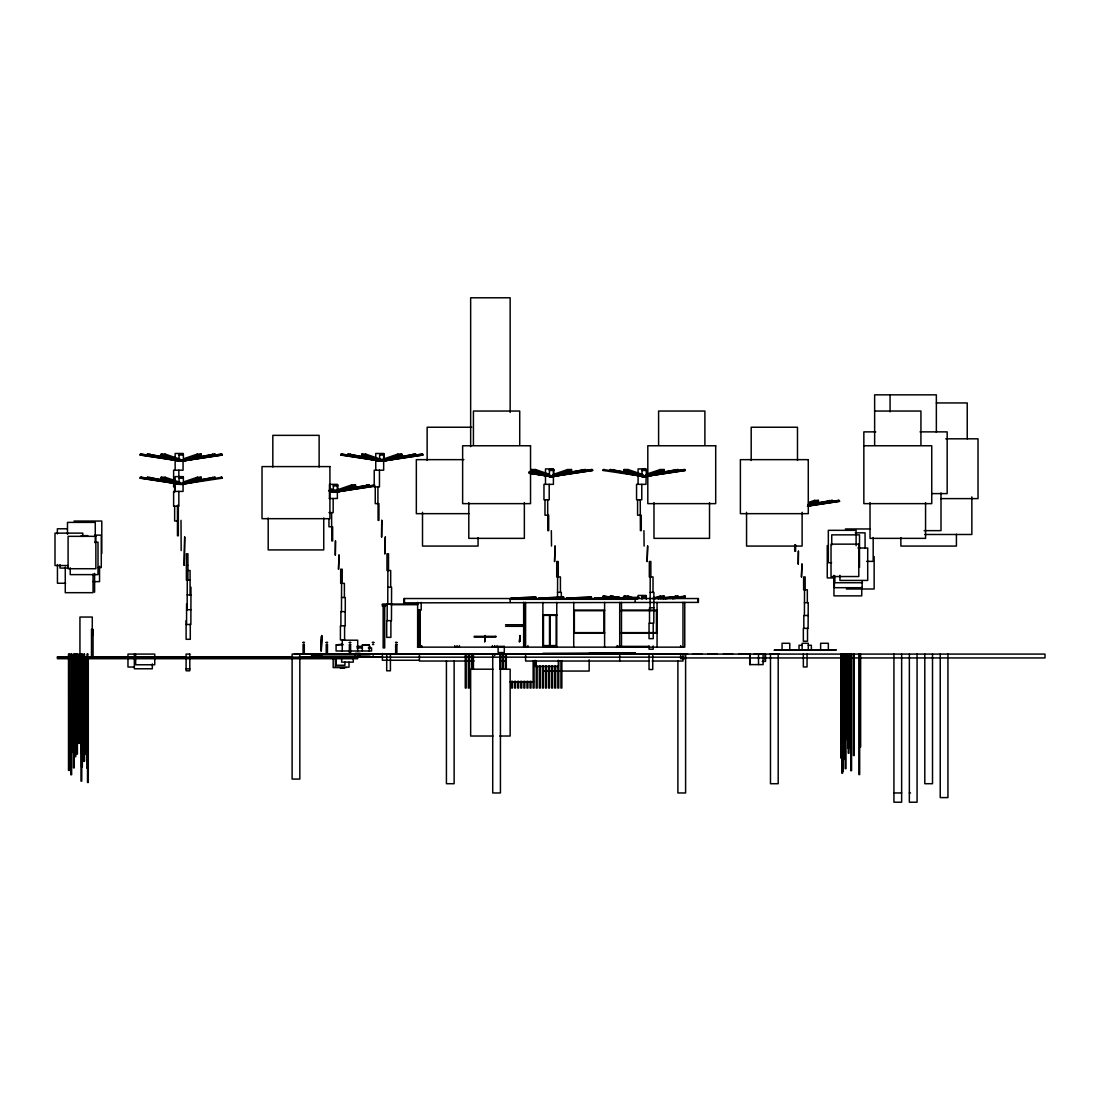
<?xml version="1.0" encoding="UTF-8"?>
<svg xmlns="http://www.w3.org/2000/svg" width="1100" height="1100" viewBox="0 0 1100 1100"><rect width="100%" height="100%" fill="white"/><g stroke="black" fill="none" stroke-linecap="round" stroke-linejoin="round"><path stroke-width="1.5" d="M183.728 458.741L197.285 454.107L201.176 454.107L201.231 455.015L197.34 455.015L179.259 461.189L161.191 455.015L161.246 454.107L165.137 454.107L180.208 459.25M183.728 481.882L197.285 477.249L201.176 477.249L201.231 478.17L197.34 478.17L179.259 484.344L161.191 478.17L161.246 477.249L165.137 477.249L180.208 482.391M201.231 455.015L183.15 461.189L165.083 455.015L165.137 454.107M201.231 478.17L183.15 484.344L165.083 478.17L165.137 477.249M179.259 461.189L179.327 460.281M179.259 484.344L179.327 483.422M183.219 460.281L183.15 461.189L183.095 460.281M183.219 483.422L183.15 484.344L183.095 483.422M329.051 490.518L333.575 492.058L333.63 491.136M337.521 491.136L337.466 492.058L329.931 489.486M381.315 459.759L397.884 454.107L401.775 454.107L401.844 455.015L397.939 455.015L379.871 461.189L361.79 455.015L361.845 454.107L365.736 454.107L382.319 459.759M401.844 455.015L383.763 461.189L365.681 455.015L365.736 454.107M383.817 460.281L383.763 461.189L383.707 460.281M552.558 474.678L567.627 469.535L571.519 469.535L571.574 470.456L567.683 470.456L549.615 476.63L531.534 470.456L531.589 469.535L535.48 469.535L549.038 474.169M571.574 470.456L553.506 476.63L535.425 470.456L535.48 469.535M549.615 476.63L549.67 475.709M553.561 475.709L553.506 476.63L553.438 475.709M646.663 474.169L660.22 469.535L664.111 469.535L664.166 470.456L660.275 470.456L642.194 476.63L624.126 470.456L624.181 469.535L628.072 469.535L643.143 474.678M664.166 470.456L646.085 476.63L628.018 470.456L628.072 469.535M630.149 599.046L624.126 596.984L624.181 596.076L628.072 596.076L637.106 599.156M634.04 599.046L628.018 596.984L628.072 596.076M642.194 476.63L642.263 475.709M646.154 475.709L645.989 484.344L636.556 484.344L636.556 499.771L641.781 499.771L641.781 484.344M183.012 459.663L215.022 454.107L215.133 455.015L179.864 461.189L147.29 455.015L147.4 454.107L177.774 459.346M184.649 482.501L215.022 477.249L215.133 478.17L179.864 484.344L147.29 478.17L147.4 477.249L177.774 482.501M147.29 455.015L149.985 455.015L150.081 454.107M147.29 478.17L149.985 478.17L150.081 477.249M179.974 460.281L179.864 461.189L179.754 460.281M179.974 483.422L179.864 484.344L179.754 483.422M182.669 460.281L182.559 461.189L149.985 455.015M182.669 483.422L182.559 484.344L149.985 478.17M334.276 491.136L334.18 492.058L329.285 491.136L335.995 492.058L374.935 486.145M336.971 491.136L336.861 492.058L328.721 490.518M385.248 459.346L415.635 454.107L415.731 455.015L380.462 461.189L347.889 455.015L347.999 454.107L380.009 459.663M347.889 455.015L350.584 455.015L350.694 454.107M380.572 460.281L380.462 461.189L380.366 460.281M383.268 460.281L383.158 461.189L350.584 455.015M550.316 475.709L550.206 476.63L529.031 472.615M553.011 475.709L552.901 476.63L530.104 472.299M652.465 473.853L677.957 469.535L678.067 470.456L642.799 476.63L610.225 470.456L610.335 469.535L640.709 474.788M610.225 470.456L612.92 470.456L613.016 469.535M618.365 598.538L610.225 596.984L610.335 596.076L627.674 598.854M610.225 596.984L612.92 596.984L613.016 596.076M642.909 475.709L642.799 476.63L642.689 475.709M645.59 475.709L645.494 476.63L612.92 470.456M192.445 458.48L221.21 454.107L222.31 455.015L180.73 461.189L140.113 455.015L141.199 454.107L168.286 458.219M140.113 455.015L141.199 454.107M222.31 478.17L221.21 477.249L222.31 478.17L180.73 484.344L140.113 478.17L141.199 477.249L169.978 481.621M140.113 478.17L141.199 477.249M180.867 460.281L180.73 461.189L180.593 460.281M181.816 460.281L181.692 461.189L141.075 455.015M180.867 483.422L180.73 484.344L180.593 483.422M141.075 478.17L181.692 484.344L181.816 483.422M335.17 491.136L335.046 492.058L329.959 491.288M394.735 458.219L421.822 454.107L422.909 455.015L381.329 461.189L340.711 455.015L341.811 454.107L370.576 458.48M336.132 491.136L335.995 492.058L335.871 491.136M340.711 455.015L341.811 454.107M381.466 460.281L381.329 461.189L381.205 460.281M382.429 460.281L382.291 461.189L341.674 455.015M551.21 475.709L551.072 476.63L529.072 473.275M552.173 475.709L552.035 476.63L530.035 473.275M603.048 470.456L604.134 469.535L603.048 470.456L644.627 476.63L685.245 470.456L684.145 469.535L655.38 473.908M609.812 598.015L603.048 596.984L603.171 596.076L615.986 597.877M603.048 596.984L604.134 596.076M685.245 470.456L643.665 476.63L643.789 475.709M644.751 475.709L644.627 476.63L644.49 475.709M198.165 455.139L201.176 454.107M192.129 480.342L201.176 477.249M385.206 459.759L389.73 458.219M395.752 456.156L401.775 454.107M335.019 490.627L351.587 484.962L355.479 484.962L355.547 485.884L337.466 492.058L337.411 491.136M333.575 492.058L351.656 485.884L355.547 485.884M349.456 487.025L355.479 484.962M557.961 474.169L562.485 472.629M568.507 470.566L571.519 469.535M661.1 470.566L664.111 469.535M808.5 502.453L814.523 500.404L818.414 500.404L818.482 501.311L807.936 504.914M808.555 503.374L814.591 501.311L818.482 501.311M809.38 503.484L818.414 500.404M652.685 598.648L660.22 596.076L664.111 596.076L664.166 596.984L658.144 599.046M654.252 599.046L660.275 596.984L664.166 596.984M661.1 597.107L664.111 596.076M192.225 458.425L215.022 454.107M215.133 455.015L182.559 461.189L182.449 460.281M195.484 480.961L215.022 477.249M215.133 478.17L182.559 484.344L182.449 483.422M392.824 458.425L415.635 454.107M415.731 455.015L383.158 461.189L383.061 460.281M342.21 489.596L369.339 484.962L369.449 485.884L336.861 492.058L336.765 491.136M346.528 489.294L369.339 484.962M369.449 485.884L334.18 492.058L334.07 491.136M554.991 474.788L585.365 469.535L585.475 470.456L552.901 476.63L552.791 475.709M562.567 473.853L585.365 469.535M585.475 470.456L550.206 476.63L550.11 475.709M645.947 475.09L649.206 474.471M655.16 473.853L677.957 469.535M678.067 470.456L645.494 476.63L645.384 475.709M808.404 504.405L832.274 500.404L832.37 501.311L807.95 505.945M809.463 504.721L832.274 500.404M808.514 505.326L832.37 501.311M660.605 598.854L677.957 596.076L678.067 596.984L669.928 598.538M663.3 598.854L677.957 596.076M665.596 598.84L678.067 596.984M193.407 458.48L196.79 457.957M200.173 457.449L203.555 456.94M215.407 455.139L222.173 454.107M222.31 455.015L181.692 461.189L181.555 460.281M193.407 481.621L222.173 477.249M394.006 458.48L397.389 457.957M416.006 455.139L422.785 454.107M422.909 455.015L382.291 461.189L382.168 460.281M346.761 489.335L373.835 485.224M347.71 489.335L351.106 488.826M369.724 485.994L374.797 485.224M373.973 486.145L335.046 492.058L334.909 491.136M562.788 473.908L591.566 469.535L592.652 470.456L552.035 476.63L551.911 475.709M565.441 473.646L568.824 473.138M584.059 470.828L592.529 469.535M592.652 470.456L551.072 476.63L550.949 475.709M663.107 472.876L666.49 472.368M676.651 470.828L685.107 469.535M809.683 504.776L838.461 500.404L839.561 501.311L807.4 506.206M810.645 504.776L814.041 504.254M832.659 501.421L839.424 500.404M808.129 505.945L839.561 501.311M672.306 597.877L685.107 596.076L685.245 596.984L678.48 598.015M672.43 598.785L685.245 596.984M611.023 597.3L594.564 598.07L611.023 597.754M615.959 597.204L619.245 597.149L615.959 597.671M627.275 597.506L622.339 597.602L627.275 597.974M630.561 597.451L638.798 597.3M633.861 597.85L638.798 597.754M653.4 597.548L673.159 597.176M660 597.877L673.159 597.63M936.361 402.944L967.23 402.944L967.23 438.817M874.638 411.043L920.934 411.043L920.934 445.335M471.721 427.24L427.144 427.24L427.144 460.487M875.724 431.874L863.844 431.874L863.844 503.635L931.741 503.635L931.741 445.761L863.844 445.761M920.013 431.874L947.169 431.874L947.169 493.598L931.893 493.598M945.78 438.817L978.024 438.817L978.024 498.616L940.679 498.616M183.067 453.475L175.147 453.475L175.147 470.195M161.191 455.015L165.083 455.015M179.053 455.015L183.37 455.015M361.79 455.015L365.681 455.015M379.651 455.015L383.969 455.015M463.87 459.649L416.336 459.649L416.336 513.659L468.957 513.659M645.989 468.916L638.082 468.916L638.082 484.344M531.534 470.456L535.425 470.456M549.395 470.456L553.712 470.456M624.126 470.456L628.018 470.456M641.987 470.456L646.305 470.456M183.067 476.63L175.147 476.63L175.147 491.411M161.191 478.17L165.083 478.17M179.053 478.17L183.37 478.17M333.355 485.884L337.686 485.884M329.23 498.493L337.37 498.493L337.37 484.344L329.464 484.344L329.464 498.493M328.955 512.627L333.163 512.627L333.163 498.493M177.458 520.341L178.337 520.341L178.337 505.299M181.005 520.341L181.17 550.564M74.016 521.056L101.791 521.056L101.791 553.451M67.169 528.784L57.365 528.784L57.365 533.899M845.405 528.962L869.907 528.962M551.348 530.64L551.513 546.067M643.94 530.64L644.105 546.067M924.165 530.64L940.995 530.64L940.995 492.91M855.264 532.84L865.067 532.84L865.067 548.185M924.715 534.49L971.85 534.49L971.85 496.911M94.738 535.136L101.282 535.136L101.282 567.545L98.01 567.545M81.221 535.645L87.766 535.645M94.738 542.217L98.01 542.217L98.01 574.626L70.235 574.626L70.235 567.806M857.904 548.02L867.707 548.02L867.707 580.429L839.933 580.429L839.933 575.314M866.635 561.371L873.18 561.371L873.18 537.501M831.6 562.732L828.327 562.732L828.327 530.324L856.102 530.324L856.102 545.669M186.381 565.359L187.921 565.359M68.076 565.538L55 565.538L55 533.129L82.775 533.129L82.775 536.539M68.159 568.054L59.977 568.054L59.977 564.644M187.275 570.501L190.08 570.501L190.08 594.935M833.786 577.926L827.255 577.926L827.255 545.531M190.08 580.14L186.381 580.14L186.381 553.781L187.921 553.781L187.921 580.14M93.019 581.639L99.55 581.639L99.55 566.28M862.51 582.725L834.735 582.725L834.735 575.905M65.629 583.248L57.448 583.248L57.448 564.493M387.764 587.221L391.586 587.221L391.462 620.648L386.705 620.648L386.705 637.368L390.885 637.368L390.885 620.648M846.367 588.995L874.143 588.995L874.143 556.586M557.507 592.364L561.33 592.364L561.33 599.211M650.1 592.364L653.909 592.364L653.799 623.219L649.041 623.219L649.041 638.646L653.221 638.646L653.221 623.219M187.165 594.935L190.974 594.935M645.989 595.444L638.082 595.444L638.082 598.702M685.107 596.076L684.145 596.076L684.283 596.984M624.126 596.984L628.018 596.984M641.987 596.984L646.305 596.984M341.468 597.506L345.29 597.506L345.29 611.641L340.89 611.641L340.89 625.79M521.923 598.304L535.15 598.538M551.361 598.304L562.925 598.538M577.486 598.304L590.714 598.538M605.261 598.304L608.561 598.304M633.036 598.304L637.986 598.304M662.461 598.304L665.775 598.304M510.152 599.308L635.154 599.308L635.154 602.388M804.402 602.649L808.225 602.649L808.115 628.361L803.344 628.361L803.344 641.217L807.524 641.217L807.524 628.361M391.586 603.928L387.186 603.928L387.186 620.648M417.739 604.092L382.388 604.092L382.388 606.251L385.467 606.251L385.467 604.697M382.388 604.697L387.434 604.697M390.803 604.697L417.739 604.697M653.909 607.791L649.509 607.791L649.509 623.219M186.574 609.716L190.974 609.716M417.643 610.101L421.19 610.101L421.19 602.388M573.732 610.101L604.601 610.101M621.706 610.101L657.058 610.101M573.732 610.72L604.601 610.72M620.648 610.72L657.058 610.72M542.877 614.735L556.765 614.735M542.877 615.354L556.765 615.354M808.225 615.505L803.825 615.505L803.825 628.361M186.106 624.511L190.864 624.511L190.974 587.221M505.533 624.759L523.793 624.759M505.533 626.312L523.793 626.312M573.732 632.638L604.601 632.638M620.648 632.638L657.058 632.638M573.732 633.256L604.601 633.256M621.706 633.256L657.058 633.256M520.053 635.869L520.121 641.424M302.995 642.359L304.384 642.359M326.136 642.359L327.525 642.359M349.291 642.359L350.68 642.359M372.433 642.359L373.821 642.359M395.574 642.359L396.976 642.359M302.995 642.661L304.384 642.661M326.136 642.661L327.525 642.661M349.291 642.661L350.68 642.661M372.433 642.661L373.821 642.661M395.574 642.661L396.976 642.661M342.732 644.201L336.407 644.82M372.515 644.518L373.739 644.518M343.035 644.82L336.091 644.82L336.091 650.994L371.58 650.994L371.58 647.914L368.321 647.914M802.12 645.288L799.026 645.288L799.026 649.921M808.28 645.288L811.374 645.288L811.374 649.921M542.699 645.59L556.394 645.59M356.922 646.374L361.845 646.374M494.34 646.525L495.11 646.525M542.877 646.525L556.765 646.525M649.041 646.374L616.632 646.374L616.632 647.144M417.491 647.144L684.764 647.144L684.764 602.388M356.922 647.914L361.845 647.914M542.877 653.317L635.456 652.85L589.16 653.317M372.515 653.771L373.739 653.771M70.867 654.087L71.734 654.087L71.734 752.689L70.95 752.689M356.579 654.857L314.49 654.857L314.49 655.627M358.559 655.009L370.04 654.857M321.695 655.627L311.41 655.627L311.41 656.865L321.695 656.865M357.692 656.865L373.134 656.865L373.134 655.627M186.134 657.016L57.406 657.016L57.406 658.707L357.692 658.707L357.692 654.087M189.558 657.016L292.545 657.016M299.365 657.016L382.388 657.016M57.406 657.168L682.99 657.168M419.416 660.261L382.388 660.261L382.388 653.469M474.183 661.031L419.416 661.031L419.416 654.087M499.854 661.031L504.996 661.031M648.752 661.031L525.594 661.031L525.594 654.087M652.176 661.031L682.99 661.031L682.99 658.254M762.231 661.389L765.531 661.389L765.531 654.087M134.131 667.026L127.971 667.026L127.971 654.087L154.743 654.087L154.743 664.771L135.644 664.771L135.644 654.087M346.39 667.59L333.176 667.59L333.176 659.148M340.409 668.223L344.121 668.223M186.106 668.869L189.805 668.869M492.979 669.199L470.649 669.199L470.649 736.024L492.979 736.024M499.854 669.199L510.152 669.199L510.152 736.024L499.854 736.024M509.905 681.862L533.61 681.862M848.237 740.066L847.468 740.066L847.468 654.087M845.295 759.399L844.525 759.399L844.525 654.087M893.929 792.963L901.643 792.963M909.356 792.963L910.484 792.963M603.171 469.535L632.913 473.908M530.173 472.368L540.32 473.908M529.21 472.368L532.592 472.876M340.849 454.107L347.614 455.139M366.231 457.957L369.614 458.48M140.236 454.107L148.706 455.386M165.632 457.957L169.015 458.48M140.236 477.249L148.706 478.541M163.941 480.851L167.324 481.374M603.171 596.076L611.641 597.355M604.01 596.984L615.849 598.785M610.335 469.535L633.132 473.853M530.214 471.391L543.235 473.853M546.494 474.471L549.752 475.09M529.141 471.694L540.54 473.853M347.999 454.107L370.796 458.425M147.4 454.107L170.197 458.425M147.4 477.249L170.197 481.566M610.335 596.076L624.993 598.854M612.92 596.984L622.683 598.84M624.181 469.535L627.192 470.566M633.215 472.629L637.739 474.169M531.589 469.535L534.6 470.566M361.845 454.107L367.881 456.156M330 488.565L336.022 490.627M624.181 596.076L627.192 597.107M161.246 454.107L164.257 455.139M170.28 457.188L174.804 458.741M161.246 477.249L167.269 479.311M170.28 480.342L174.804 481.882M838.461 500.404L838.599 501.311M684.145 469.535L684.283 470.456M643.527 475.709L643.665 476.63M591.566 469.535L591.69 470.456M421.822 454.107L421.946 455.015M221.21 454.107L221.347 455.015M181.555 483.422L181.692 484.344M829.579 500.404L829.689 501.311M675.263 469.535L675.373 470.456M675.263 596.076L675.373 596.984M582.684 469.535L582.78 470.456M412.94 454.107L413.036 455.015M366.644 484.962L366.754 485.884M212.327 454.107L212.438 455.015M212.327 477.249L212.438 478.17M814.523 500.404L814.591 501.311M660.22 469.535L660.275 470.456M660.22 596.076L660.275 596.984M567.627 469.535L567.683 470.456M397.884 454.107L397.939 455.015M351.587 484.962L351.656 485.884M197.285 454.107L197.34 455.015M197.285 477.249L197.34 478.17M956.423 534.256L956.423 546.067L900.872 546.067L900.872 537.625M947.939 654.087L947.939 797.596L940.225 797.596L940.225 654.087M936.361 432.3L936.361 394.845L874.638 394.845L874.638 445.335M932.511 654.087L932.511 783.709L924.798 783.709L924.798 654.087M925.567 502.604L925.567 538.354L870.018 538.354L870.018 502.604M917.07 654.087L917.07 802.216L909.356 802.216L909.356 654.087M901.643 654.087L901.643 802.216L893.929 802.216L893.929 654.087M890.065 394.845L890.065 411.868M862.152 580.882L862.152 587.702L834.378 587.702L834.378 575.754M861.74 587.345L861.74 595.87L833.965 595.87L833.965 575.41M860.64 654.087L860.64 746.941L859.87 746.941L859.87 654.087M859.678 654.087L859.678 774.565L858.894 774.565L858.894 654.087M859.513 567.27L859.513 534.861L831.737 534.861L831.737 545.091M854.205 654.087L854.205 755.508L853.435 755.508L853.435 654.087M851.565 654.087L851.565 770.701L850.795 770.701L850.795 654.087M849.008 654.087L849.008 753.211L848.237 753.211L848.237 654.087M848.65 654.087L848.65 748.247L847.88 748.247L847.88 654.087M846.01 654.087L846.01 768.68L845.24 768.68L845.24 654.087M843.287 654.087L843.287 771.389L842.518 771.389L842.518 654.087L842.6 773.218L841.83 773.218L841.83 654.087M841.527 654.087L841.527 758.01L840.758 758.01L840.758 654.087M828.341 649.921L828.341 643.28L820.628 643.28L820.628 649.921M808.28 649.921L808.28 643.28L802.12 643.28L802.12 649.921M807.331 602.649L807.331 589.793L803.619 589.793L803.619 576.923L805.159 576.923L805.159 589.793M807.056 654.087L807.056 666.944L803.344 666.944L803.344 654.087M804.526 589.793L804.402 615.505M802.12 512.311L802.12 546.067L746.556 546.067L746.556 512.311M797.486 460.487L797.486 427.24L751.19 427.24L751.19 460.487M795.589 544.775L795.589 551.21L794.709 551.21L794.709 544.775M789.773 649.921L789.773 643.28L782.059 643.28L782.059 649.921M778.965 653.923L769.711 653.923M778.195 654.087L778.195 783.709L770.481 783.709L770.481 654.087M765.16 654.087L765.16 659.918M763.537 653.923L754.284 653.923M763.084 654.087L763.084 664.606L749.719 664.606L749.719 654.087M758.519 654.087L758.519 664.62M749.939 654.087L749.939 664.62M748.11 653.923L738.843 653.923M732.669 653.923L723.415 653.923M717.241 653.923L707.987 653.923M709.527 502.604L709.527 538.354L653.977 538.354L653.977 502.604M704.894 445.335L704.894 411.043L658.598 411.043L658.598 445.335M701.814 653.923L692.546 653.923M697.95 598.538L697.95 602.388M687.61 654.087L414.796 654.087M686.386 653.923L677.119 653.923M685.602 654.087L685.602 792.963L677.889 792.963L677.889 660.935M685.3 654.087L685.3 658.707L680.666 658.707L680.666 654.087M682.99 602.388L682.99 647.144M682.99 654.087L682.99 657.938L1045 657.938L1045 654.087L292.119 654.087L292.119 779.075L299.832 779.075L299.832 654.087M680.666 645.59L680.666 647.144M670.945 653.923L661.691 653.923M657.058 602.388L657.058 647.144M656.439 610.72L656.439 632.638M655.518 653.923L646.264 653.923M653.221 645.934L653.221 649.192L649.041 649.192L649.041 645.934M653.015 592.364L653.015 576.923L649.316 576.923L649.316 561.495L650.856 561.495L650.856 576.923M652.74 654.087L652.74 669.515L649.041 669.515L649.041 654.087M650.21 576.923L650.1 607.791M646.305 599.156L646.305 596.076L641.987 596.076L641.987 599.156M640.255 499.771L640.393 530.64L641.273 530.64L641.273 515.199L637.574 515.199L637.574 499.771M640.09 653.923L630.822 653.923M624.663 653.923L615.395 653.923M621.486 602.388L621.486 647.144M619.712 602.388L619.712 647.144M619.712 654.087L619.712 661.031M617.402 645.59L617.402 647.144M609.221 653.923L599.967 653.923M604.601 602.388L604.601 647.144M603.982 610.72L603.982 632.638M589.16 659.766L589.16 671.055L542.877 671.055L542.877 666.215M574.351 610.72L574.351 632.638M573.732 602.388L573.732 647.144M561.852 660.866L561.852 688.036L560.931 688.036L560.931 660.866M560.423 592.364L560.423 576.923L556.724 576.923L556.724 561.495L558.264 561.495L558.264 576.923M558.759 660.866L558.759 688.036L557.837 688.036L557.837 665.967M558.305 660.261L558.305 666.421L535.15 666.421L535.15 660.261M557.618 576.923L557.507 599.211M556.765 602.388L556.765 647.144M556.146 615.354L556.146 646.525M555.679 665.967L555.679 688.036L554.757 688.036L554.757 665.967M552.599 665.967L552.599 688.036L551.664 688.036L551.664 665.967M550.124 615.354L550.124 646.525M549.821 615.354L549.821 646.525M549.505 615.354L549.505 646.525M549.505 665.967L549.505 688.036L548.584 688.036L548.584 665.967M549.202 484.344L549.202 499.771L543.964 499.771L543.964 484.344L553.41 484.344L553.41 468.916L545.49 468.916L545.49 484.344M547.663 499.771L547.814 530.64L548.694 530.64L548.694 515.199L544.981 515.199L544.981 499.771M546.425 665.967L546.425 688.036L545.49 688.036L545.49 665.967M543.482 615.354L543.482 646.525M543.331 665.967L543.331 688.036L542.41 688.036L542.41 665.967M542.877 602.388L542.877 647.144M540.251 665.967L540.251 688.036L539.316 688.036L539.316 665.967M537.158 665.967L537.158 688.036L536.236 688.036L536.236 660.866M534.077 660.866L534.077 688.036L533.143 688.036L533.143 660.866M530.984 681.244L530.984 688.036L530.062 688.036L530.062 681.244M527.904 645.59L527.904 647.144M527.904 681.244L527.904 688.036L526.982 688.036L526.982 681.244M525.594 602.388L525.594 647.144M524.81 681.244L524.81 688.036L523.889 688.036L523.889 681.244M524.356 502.604L524.356 538.354L468.806 538.354L468.806 502.604M523.82 602.388L523.82 647.144M523.655 602.388L523.655 647.144M521.73 681.244L521.73 688.036L520.809 688.036L520.809 681.244M519.723 445.335L519.723 411.043L473.426 411.043L473.426 445.335M518.65 681.244L518.65 688.036L517.715 688.036L517.715 681.244M515.556 681.244L515.556 688.036L514.635 688.036L514.635 681.244M512.476 681.244L512.476 688.036L511.541 688.036L511.541 681.244M510.152 412.431L510.152 297.784L470.649 297.784L470.649 446.655M510.152 598.538L510.152 602.388M506.303 654.087L506.303 669.364M505.368 654.087L505.368 669.364M503.209 654.087L503.209 669.364M502.288 654.087L502.288 669.364M500.431 654.087L500.431 792.963L492.717 792.963L492.717 654.087M500.129 654.087L500.129 669.364M497.035 645.59L497.035 647.144M494.725 645.59L494.725 647.144M494.725 654.087L494.725 655.627M492.415 645.59L492.415 647.144M478.06 537.625L478.06 546.067L422.51 546.067L422.51 512.311M473.426 654.087L473.426 669.364M472.354 654.087L472.354 669.364M471.419 654.087L471.419 669.364M469.26 654.087L469.26 688.036L468.339 688.036L468.339 654.087M466.18 654.087L466.18 688.036L465.259 688.036L465.259 654.087M459.388 645.59L459.388 647.144M457.078 645.59L457.078 647.144M454.754 645.59L454.754 647.144M454.135 660.908L454.135 783.709L446.421 783.709L446.421 660.908M421.74 645.59L421.74 647.144M420.97 653.923L294.429 653.923M419.732 610.101L419.732 647.144M419.416 609.812L419.416 647.144M419.114 610.101L419.114 647.144M417.643 602.388L417.643 647.144M404.456 598.538L404.456 602.388M404.305 602.388L403.686 602.855L698.418 602.388L698.418 598.538L403.989 598.538L403.989 602.388M390.679 587.221L390.679 570.501L386.98 570.501L386.98 553.781L388.52 553.781L388.52 570.501M390.418 654.087L390.418 670.794L386.705 670.794L386.705 654.087M387.874 570.501L387.764 603.928M384.697 604.697L384.697 647.914L383.158 647.914L383.158 604.697M379.459 470.195L379.459 486.915L374.22 486.915L374.22 470.195L383.666 470.195L383.666 453.475L375.746 453.475L375.746 470.195M378.07 503.635L378.07 520.341L378.95 520.341L378.95 503.635L375.251 503.635L375.251 486.915M377.919 486.915L377.919 503.635M370.04 646.374L370.04 647.914M369.27 650.994L369.27 644.82L362.326 644.82L362.326 650.994M368.967 644.82L362.629 644.82M360.016 657.168L360.016 653.317L355.382 653.317L355.382 657.168M357.692 650.994L357.692 640.2L342.265 640.2L342.265 650.994M353.265 658.9L353.265 662.118L341.632 662.118L341.632 658.9M349.016 662.241L349.016 667.136L335.363 667.136L335.363 658.982M345.18 611.641L345.18 625.79L340.409 625.79L340.409 639.939L344.589 639.939L344.589 625.79M344.933 662.062L344.933 665.252L336.201 665.252L336.201 658.873M344.396 597.506L344.396 583.357L340.684 583.357L340.684 569.209L342.224 569.209L342.224 583.357M341.591 583.357L341.468 611.641M331.774 526.776L331.774 540.925L332.654 540.925L332.654 526.776L328.955 526.776L328.955 518.911M331.636 512.627L331.636 526.776M323.744 518.004L323.744 549.918L268.194 549.918L268.194 518.004M320.664 653.469L320.664 657.168M319.124 467.005L319.124 435.353L272.827 435.353L272.827 467.005M190.286 623.989L190.286 639.293L186.106 639.293L186.106 620.648M187.275 578.861L187.165 609.716M186.574 603.928L186.574 624.511M183.067 460.171L183.067 470.195L173.621 470.195L173.621 486.915M183.067 483.203L183.067 491.411L173.621 491.411L173.621 506.206L178.846 506.206L178.846 491.411M178.846 470.195L178.846 476.877M177.458 505.299L177.458 535.783L178.337 535.783L178.337 520.987L174.639 520.987L174.639 506.206M174.639 486.915L174.639 491.934M152.322 663.877L152.322 668.773L134.338 668.773L134.338 654.087M95.26 542.864L95.26 522.39L67.485 522.39L67.485 534.339M94.614 573.457L94.614 592.226M93.06 573.925L93.06 592.68L65.271 592.68L65.271 567.105M93.06 657.168L93.06 629.393L91.506 629.393L91.506 657.168M92.593 629.393L92.593 635.566L91.974 629.393M92.276 630.424L92.276 617.045L79.942 617.045L79.942 657.168M88.289 657.511L88.289 782.485L87.519 782.485L87.519 657.511M86.047 659.175L86.047 754.311L85.278 754.311L85.278 659.175M84.315 659.175L84.315 760.952L83.545 760.952L83.545 659.175M82.129 659.202L82.129 753.074L81.359 753.074L81.359 742.83M81.758 654.087L81.758 781.138L80.987 781.138L80.987 654.087M81.593 654.087L81.593 767.209L82.362 767.209L82.362 654.087L80.341 654.087L80.341 743.724L81.111 743.724L81.111 659.161M71.638 654.087L71.638 774.758L70.867 774.758L70.95 654.087M535.92 597.149L511.239 598.07L535.92 597.149M563.695 597.149L539.014 598.07L563.695 597.149M591.47 597.149L566.789 598.07L591.47 597.149M530.53 445.761L462.632 445.761L462.632 503.635L530.53 503.635L530.53 445.761M715.701 445.761L647.804 445.761L647.804 503.635L715.701 503.635L715.701 445.761M183.37 454.107L179.053 454.107L179.053 461.189L183.37 461.189L183.37 454.107M383.969 454.107L379.651 454.107L379.651 461.189L383.969 461.189L383.969 454.107M808.28 459.649L740.383 459.649L740.383 513.659L808.28 513.659L808.28 459.649M329.918 466.592L262.02 466.592L262.02 518.678L329.918 518.678L329.918 466.592M553.712 469.535L549.395 469.535L549.395 476.63L553.712 476.63L553.712 469.535M646.305 469.535L641.987 469.535L641.987 476.63L646.305 476.63L646.305 469.535M183.37 477.249L179.053 477.249L179.053 484.344L183.37 484.344L183.37 477.249M337.686 484.962L333.355 484.962L333.355 492.058L337.686 492.058L337.686 484.962M381.769 520.341L381.604 537.061L381.769 520.341M95.865 536.332L68.09 536.332L68.09 568.727L95.865 568.727L95.865 536.332M184.704 537.061L184.209 565.359L184.704 537.061M385.316 537.061L384.821 553.781L385.316 537.061M335.472 540.925L335.321 555.06L335.472 540.925M858.798 544.143L831.023 544.143L831.023 576.538L858.798 576.538L858.798 544.143M555.06 546.067L554.565 561.495L555.06 546.067M647.639 546.067L647.144 561.495L647.639 546.067M798.407 551.21L798.256 564.066L798.407 551.21M339.02 555.06L338.525 569.209L339.02 555.06M801.955 564.066L801.46 576.923L801.955 564.066M419.801 610.72L419.031 610.72L419.031 646.525L419.801 646.525L419.801 610.72M321.736 635.566L321.131 650.994L321.736 635.566M485.306 635.566L484.701 641.74L485.306 635.566M520.039 635.566L519.42 641.74L520.039 635.566M321.53 636.336L321.337 650.224L321.53 636.336M495.811 636.336L474.196 636.336L474.196 637.106L495.811 637.106L495.811 636.336M304.301 644.518L303.077 644.518L303.077 653.771L304.301 653.771L304.301 644.518M327.456 644.518L326.219 644.518L326.219 653.771L327.456 653.771L327.456 644.518M350.597 644.518L349.36 644.518L349.36 653.771L350.597 653.771L350.597 644.518M396.894 644.518L395.656 644.518L395.656 653.771L396.894 653.771L396.894 644.518M504.295 646.374L498.121 646.374L498.121 652.534L504.295 652.534L504.295 646.374M836.069 649.921L774.331 650.224L836.069 649.921M69.273 654.087L68.502 654.087L68.502 770.399L69.273 770.399L69.273 654.087M74.264 654.087L73.48 654.087L73.48 767.883L74.264 767.883L74.264 654.087M75.749 654.087L74.979 654.087L74.979 756.69L75.749 756.69L75.749 654.087M77.426 654.087L76.656 654.087L76.656 754.119L77.426 754.119L77.426 654.087M79.558 654.087L78.774 654.087L78.774 743.256L79.558 743.256L79.558 654.087M84.508 654.087L83.737 654.087L83.737 761.31L84.508 761.31L84.508 654.087M87.78 654.087L87.01 654.087L87.01 768.391L87.78 768.391L87.78 654.087M189.805 654.087L186.106 654.087L186.106 670.794L189.805 670.794L189.805 654.087"/></g></svg>
